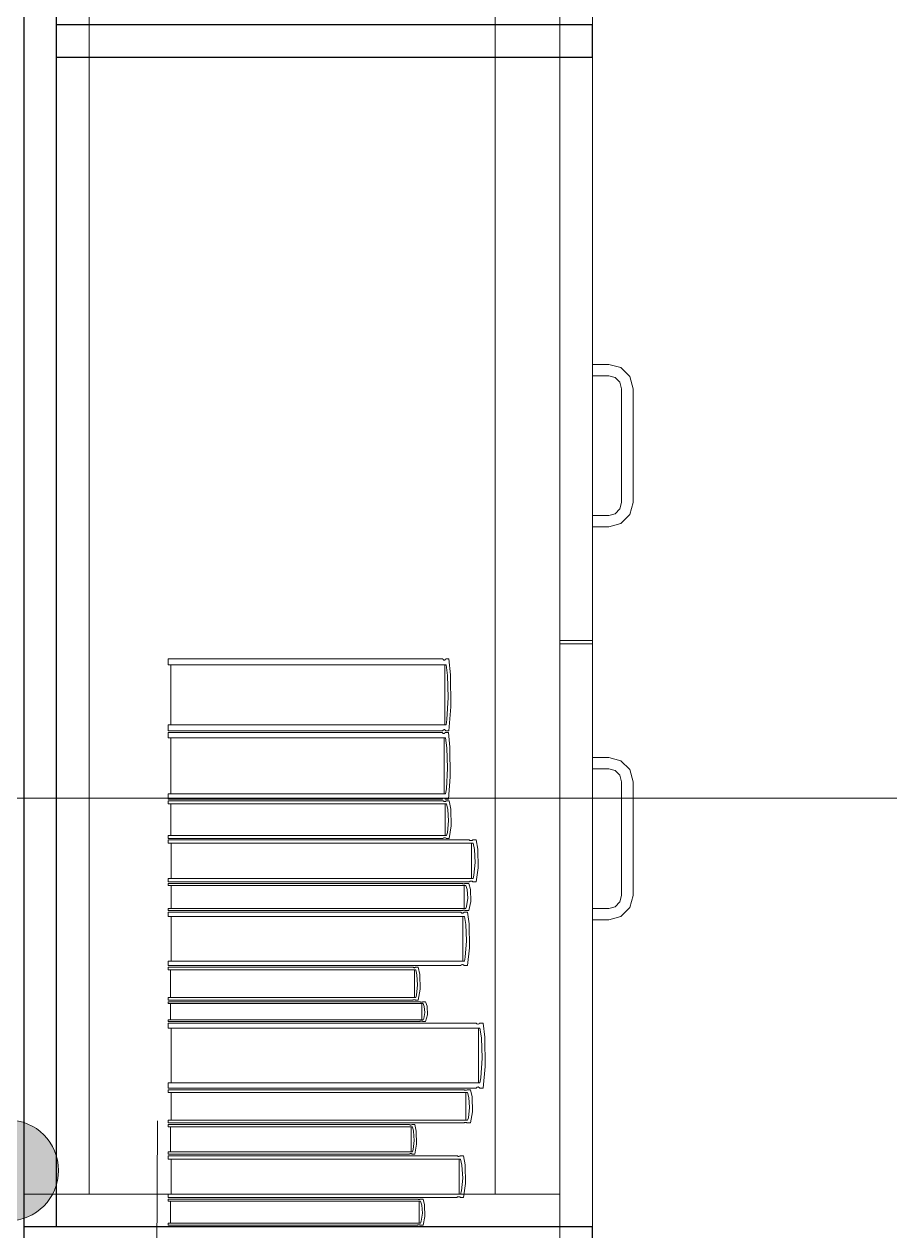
# Model space of a CAD drawing. Header units: inches. Extents: x -19 to 5698, y -728 to 92.
# Drawn here: x 105.21 to 105.743, y 25.933 to 26.676 of the extents above; entities that cross this region are included whole.
import ezdxf

# ---------------------------------------------------------------- set-up
doc = ezdxf.new("R2010")
doc.units = ezdxf.units.IN
doc.header["$MEASUREMENT"] = 0
doc.set_wipeout_variables(frame=1)
for name, pattern in [('HIDDEN', [0.375, 0.25, -0.125]), ('Punto & Raya', [0.65, 0.5, -0.075, 0, -0.075]), ('RAYITAS', [0.375, 0.25, -0.125]), ('Wipeout_Contour', [1, 0, -1])]:
    doc.linetypes.add(name, pattern=pattern)
for name, color, linetype, lineweight in [('00 conduct tomacorr', 120, 'HIDDEN', 30), ('T-TECHO-E', 150, 'Continuous', 20), ('TOMACORRIENTE', 22, 'RAYITAS', 9)]:
    doc.layers.add(name, color=color, linetype=linetype, lineweight=lineweight)
doc.layers.add('02 _ ARQ _ ALB _ Ejes Generales', color=251, linetype='Continuous')
doc.layers.add('Interior - Mobiliario', color=7, linetype='Continuous')

# ---------------------------------------------------------------- blocks, each defined once
blk = doc.blocks.new('a')
at = {"layer": 'TOMACORRIENTE', "ltscale": 0.05}
h = blk.add_hatch(color=4, dxfattribs=at)
edge = h.paths.add_edge_path()
edge.add_arc((0, 0.0752), 0.02106, 0, 360)
at = {"layer": 'TOMACORRIENTE', "color": 4}
for p, q in [((-0.14553, 0.09625), (-0.0515, 0.09625)), ((-0.09851, 0.09625), (-0.09851, -0.09657)), ((0, 0.09625), (0, -0.09625)), ((0.06232, -0.09625), (0.06232, 0.09625))]:
    blk.add_line(p, q, dxfattribs=at)
blk.add_circle((0, 0.0752), 0.02106, dxfattribs=at)
blk = doc.blocks.new('CABLE 3FACE')
at = {"layer": 'T-TECHO-E', "rotation": 59.94170052614085}
blk.add_blockref('a', (0, 0), dxfattribs=at)

msp = doc.modelspace()

# ---------------------------------------------------------------- linework, layer by layer
at = {"layer": '02 _ ARQ _ ALB _ Ejes Generales', "color": 251, "linetype": 'Punto & Raya', "lineweight": 13, "true_color": 0x636466}
msp.add_line((105.27491, 26.2), (106.27491, 26.2), dxfattribs=at)
at = {"layer": 'Interior - Mobiliario', "color": 175, "linetype": 'Continuous', "lineweight": 13}
for p, q in [((105.23026, 25.93599), (105.23026, 27.39599)), ((105.54026, 27.39599), (105.54026, 25.93599)), ((105.57026, 26.46699), (105.56026, 26.46699)), ((105.56026, 26.46699), (105.56026, 26.45999)), ((105.57776, 26.46498), (105.57026, 26.46699)), ((105.56026, 26.45999), (105.57026, 26.45999)), ((105.57026, 26.45999), (105.57426, 26.45891)), ((105.57426, 26.45891), (105.57719, 26.45599)), ((105.58325, 26.45949), (105.57776, 26.46498)), ((105.58526, 26.45199), (105.58325, 26.45949)), ((105.57719, 26.45599), (105.57826, 26.45199)), ((105.57826, 26.45199), (105.57826, 26.38199)), ((105.58526, 26.38199), (105.58526, 26.45199)), ((105.57719, 26.37799), (105.57426, 26.37506)), ((105.57826, 26.38199), (105.57719, 26.37799)), ((105.58325, 26.37449), (105.58526, 26.38199)), ((105.57026, 26.37399), (105.56026, 26.37399)), ((105.56026, 26.37399), (105.56026, 26.36699)), ((105.57426, 26.37506), (105.57026, 26.37399)), ((105.57776, 26.369), (105.58325, 26.37449)), ((105.56026, 26.36699), (105.57026, 26.36699)), ((105.57026, 26.36699), (105.57776, 26.369)), ((105.56026, 26.29699), (105.54026, 26.29699)), ((105.56026, 26.29499), (105.54026, 26.29499)), ((105.29892, 26.28208), (105.29892, 26.28561)), ((105.29892, 26.28561), (105.46809, 26.28561)), ((105.47015, 26.28208), (105.29892, 26.28208)), ((105.30065, 26.24496), (105.30065, 26.28208)), ((105.46809, 26.28561), (105.46823, 26.28537)), ((105.46823, 26.28537), (105.46845, 26.28512)), ((105.46845, 26.28512), (105.46869, 26.28495)), ((105.46869, 26.28495), (105.46894, 26.28487)), ((105.46894, 26.28487), (105.4692, 26.28488)), ((105.4692, 26.28488), (105.46945, 26.28498)), ((105.46929, 26.28208), (105.46929, 26.24496)), ((105.46945, 26.28498), (105.46969, 26.28517)), ((105.46969, 26.28517), (105.46991, 26.28544)), ((105.46991, 26.28544), (105.47, 26.28561)), ((105.47, 26.28561), (105.47188, 26.28561)), ((105.47095, 26.27546), (105.47015, 26.28208)), ((105.47188, 26.28561), (105.47283, 26.27592)), ((105.47139, 26.26186), (105.47095, 26.27546)), ((105.47283, 26.27592), (105.47304, 26.25616)), ((105.47066, 26.24831), (105.47139, 26.26186)), ((105.47304, 26.25616), (105.47188, 26.24143)), ((105.29892, 26.24143), (105.29892, 26.24496)), ((105.29892, 26.24496), (105.47015, 26.24496)), ((105.47015, 26.24496), (105.47066, 26.24831)), ((105.46809, 26.24143), (105.29892, 26.24143)), ((105.29892, 26.23713), (105.29892, 26.24043)), ((105.29892, 26.24043), (105.46775, 26.24043)), ((105.46981, 26.23713), (105.29892, 26.23713)), ((105.30064, 26.20256), (105.30064, 26.23713)), ((105.46775, 26.24043), (105.46789, 26.2402)), ((105.46789, 26.2402), (105.46811, 26.23997)), ((105.46818, 26.2416), (105.46809, 26.24143)), ((105.46811, 26.23997), (105.46835, 26.23981)), ((105.4684, 26.24187), (105.46818, 26.2416)), ((105.46835, 26.23981), (105.4686, 26.23974)), ((105.46864, 26.24205), (105.4684, 26.24187)), ((105.4686, 26.23974), (105.46886, 26.23975)), ((105.46889, 26.24215), (105.46864, 26.24205)), ((105.46886, 26.23975), (105.46911, 26.23984)), ((105.46914, 26.24216), (105.46889, 26.24215)), ((105.46895, 26.23713), (105.46895, 26.20256)), ((105.46911, 26.23984), (105.46934, 26.24002)), ((105.46939, 26.24208), (105.46914, 26.24216)), ((105.46934, 26.24002), (105.46956, 26.24027)), ((105.46964, 26.24192), (105.46939, 26.24208)), ((105.46956, 26.24027), (105.46966, 26.24043)), ((105.46986, 26.24166), (105.46964, 26.24192)), ((105.46966, 26.24043), (105.47153, 26.24043)), ((105.4706, 26.23097), (105.46981, 26.23713)), ((105.47, 26.24143), (105.46986, 26.24166)), ((105.47188, 26.24143), (105.47, 26.24143)), ((105.47153, 26.24043), (105.47248, 26.2314)), ((105.47104, 26.2183), (105.4706, 26.23097)), ((105.47248, 26.2314), (105.47269, 26.21299)), ((105.56026, 26.22499), (105.57026, 26.22499)), ((105.56026, 26.21799), (105.56026, 26.22499)), ((105.57026, 26.22499), (105.57776, 26.22298)), ((105.57776, 26.22298), (105.58325, 26.21749)), ((105.47032, 26.20568), (105.47104, 26.2183)), ((105.57026, 26.21799), (105.56026, 26.21799)), ((105.57426, 26.21691), (105.57026, 26.21799)), ((105.57719, 26.21399), (105.57426, 26.21691)), ((105.57826, 26.20999), (105.57719, 26.21399)), ((105.58325, 26.21749), (105.58526, 26.20999)), ((105.46981, 26.20256), (105.47032, 26.20568)), ((105.47269, 26.21299), (105.47153, 26.19927)), ((105.57826, 26.13999), (105.57826, 26.20999)), ((105.58526, 26.20999), (105.58526, 26.13999)), ((105.29892, 26.19927), (105.29892, 26.20256)), ((105.29892, 26.20256), (105.46981, 26.20256)), ((105.46775, 26.19927), (105.29892, 26.19927)), ((105.29892, 26.19642), (105.29892, 26.19827)), ((105.29892, 26.19827), (105.46832, 26.19827)), ((105.46784, 26.19943), (105.46775, 26.19927)), ((105.46806, 26.19968), (105.46784, 26.19943)), ((105.4683, 26.19985), (105.46806, 26.19968)), ((105.46855, 26.19995), (105.4683, 26.19985)), ((105.46832, 26.19827), (105.46846, 26.19814)), ((105.4688, 26.19996), (105.46855, 26.19995)), ((105.46905, 26.19988), (105.4688, 26.19996)), ((105.46929, 26.19972), (105.46905, 26.19988)), ((105.46952, 26.19949), (105.46929, 26.19972)), ((105.46966, 26.19927), (105.46952, 26.19949)), ((105.47153, 26.19927), (105.46966, 26.19927)), ((105.47014, 26.19818), (105.47024, 26.19827)), ((105.47024, 26.19827), (105.47212, 26.19827)), ((105.47212, 26.19827), (105.47307, 26.1932)), ((105.47039, 26.19642), (105.29892, 26.19642)), ((105.30065, 26.17702), (105.30065, 26.19642)), ((105.46846, 26.19814), (105.46869, 26.19801)), ((105.46869, 26.19801), (105.46893, 26.19792)), ((105.46893, 26.19792), (105.46918, 26.19788)), ((105.46918, 26.19788), (105.46944, 26.19789)), ((105.46944, 26.19789), (105.46969, 26.19794)), ((105.46952, 26.19642), (105.46952, 26.17702)), ((105.46969, 26.19794), (105.46992, 26.19804)), ((105.46992, 26.19804), (105.47014, 26.19818)), ((105.47119, 26.19296), (105.47039, 26.19642)), ((105.47163, 26.18585), (105.47119, 26.19296)), ((105.47307, 26.1932), (105.47329, 26.18288)), ((105.4709, 26.17877), (105.47163, 26.18585)), ((105.29892, 26.17517), (105.29892, 26.17702)), ((105.29892, 26.17702), (105.47039, 26.17702)), ((105.47039, 26.17702), (105.4709, 26.17877)), ((105.47329, 26.18288), (105.47212, 26.17517)), ((105.46832, 26.17517), (105.29892, 26.17517)), ((105.29892, 26.17212), (105.29892, 26.17417)), ((105.29892, 26.17417), (105.48445, 26.17417)), ((105.48672, 26.17212), (105.29892, 26.17212)), ((105.30081, 26.15049), (105.30081, 26.17212)), ((105.46842, 26.17526), (105.46832, 26.17517)), ((105.46864, 26.1754), (105.46842, 26.17526)), ((105.46887, 26.1755), (105.46864, 26.1754)), ((105.46912, 26.17556), (105.46887, 26.1755)), ((105.46938, 26.17556), (105.46912, 26.17556)), ((105.46963, 26.17552), (105.46938, 26.17556)), ((105.46987, 26.17543), (105.46963, 26.17552)), ((105.4701, 26.1753), (105.46987, 26.17543)), ((105.47024, 26.17517), (105.4701, 26.1753)), ((105.47212, 26.17517), (105.47024, 26.17517)), ((105.48445, 26.17417), (105.48461, 26.17404)), ((105.48461, 26.17404), (105.48485, 26.17389)), ((105.48485, 26.17389), (105.48512, 26.17379)), ((105.48512, 26.17379), (105.48539, 26.17374)), ((105.48539, 26.17374), (105.48567, 26.17375)), ((105.48567, 26.17375), (105.48595, 26.17381)), ((105.48577, 26.17212), (105.48577, 26.15049)), ((105.48595, 26.17381), (105.48621, 26.17392)), ((105.48621, 26.17392), (105.48645, 26.17408)), ((105.48645, 26.17408), (105.48655, 26.17417)), ((105.48655, 26.17417), (105.48862, 26.17417)), ((105.48759, 26.16826), (105.48672, 26.17212)), ((105.48862, 26.17417), (105.48965, 26.16853)), ((105.48965, 26.16853), (105.48989, 26.15702)), ((105.48807, 26.16034), (105.48759, 26.16826)), ((105.48728, 26.15245), (105.48807, 26.16034)), ((105.48989, 26.15702), (105.48862, 26.14843)), ((105.29892, 26.14843), (105.29892, 26.15049)), ((105.29892, 26.15049), (105.48672, 26.15049)), ((105.48445, 26.14843), (105.29892, 26.14843)), ((105.29892, 26.14609), (105.29892, 26.14743)), ((105.29892, 26.14743), (105.48001, 26.14743)), ((105.48001, 26.14743), (105.48016, 26.14734)), ((105.48016, 26.14734), (105.4804, 26.14725)), ((105.4804, 26.14725), (105.48066, 26.14718)), ((105.48066, 26.14718), (105.48093, 26.14715)), ((105.48093, 26.14715), (105.4812, 26.14716)), ((105.4812, 26.14716), (105.48147, 26.1472)), ((105.48147, 26.1472), (105.48172, 26.14727)), ((105.48172, 26.14727), (105.48196, 26.14737)), ((105.48196, 26.14737), (105.48206, 26.14743)), ((105.48206, 26.14743), (105.48407, 26.14743)), ((105.48407, 26.14743), (105.48509, 26.14376)), ((105.48456, 26.14853), (105.48445, 26.14843)), ((105.4848, 26.14869), (105.48456, 26.14853)), ((105.48506, 26.1488), (105.4848, 26.14869)), ((105.48533, 26.14886), (105.48506, 26.1488)), ((105.48561, 26.14886), (105.48533, 26.14886)), ((105.48589, 26.14882), (105.48561, 26.14886)), ((105.48615, 26.14872), (105.48589, 26.14882)), ((105.4864, 26.14857), (105.48615, 26.14872)), ((105.48655, 26.14843), (105.4864, 26.14857)), ((105.48862, 26.14843), (105.48655, 26.14843)), ((105.48672, 26.15049), (105.48728, 26.15245)), ((105.48222, 26.14609), (105.29892, 26.14609)), ((105.30077, 26.13201), (105.30077, 26.14609)), ((105.4813, 26.14609), (105.4813, 26.13201)), ((105.48307, 26.14358), (105.48222, 26.14609)), ((105.48354, 26.13842), (105.48307, 26.14358)), ((105.48509, 26.14376), (105.48532, 26.13626)), ((105.57719, 26.13599), (105.57826, 26.13999)), ((105.58526, 26.13999), (105.58325, 26.13249)), ((105.29892, 26.13067), (105.29892, 26.13201)), ((105.29892, 26.13201), (105.48222, 26.13201)), ((105.48222, 26.13201), (105.48277, 26.13328)), ((105.48277, 26.13328), (105.48354, 26.13842)), ((105.48532, 26.13626), (105.48407, 26.13067)), ((105.56026, 26.13199), (105.57026, 26.13199)), ((105.56026, 26.12499), (105.56026, 26.13199)), ((105.57026, 26.13199), (105.57426, 26.13306)), ((105.57426, 26.13306), (105.57719, 26.13599)), ((105.58325, 26.13249), (105.57776, 26.127)), ((105.48001, 26.13067), (105.29892, 26.13067)), ((105.29892, 26.12704), (105.29892, 26.12967)), ((105.29892, 26.12967), (105.47921, 26.12967)), ((105.48141, 26.12704), (105.29892, 26.12704)), ((105.30076, 26.09949), (105.30076, 26.12704)), ((105.47921, 26.12967), (105.47936, 26.12949)), ((105.47936, 26.12949), (105.4796, 26.1293)), ((105.4796, 26.1293), (105.47986, 26.12918)), ((105.47986, 26.12918), (105.48013, 26.12912)), ((105.48011, 26.13073), (105.48001, 26.13067)), ((105.48035, 26.13084), (105.48011, 26.13073)), ((105.48013, 26.12912), (105.4804, 26.12913)), ((105.4806, 26.13091), (105.48035, 26.13084)), ((105.4804, 26.12913), (105.48066, 26.1292)), ((105.48049, 26.12704), (105.48049, 26.09949)), ((105.48087, 26.13094), (105.4806, 26.13091)), ((105.48066, 26.1292), (105.48092, 26.12934)), ((105.48114, 26.13095), (105.48087, 26.13094)), ((105.48092, 26.12934), (105.48115, 26.12954)), ((105.48141, 26.13092), (105.48114, 26.13095)), ((105.48115, 26.12954), (105.48125, 26.12967)), ((105.48125, 26.12967), (105.48326, 26.12967)), ((105.48167, 26.13085), (105.48141, 26.13092)), ((105.48226, 26.12213), (105.48141, 26.12704)), ((105.48191, 26.13076), (105.48167, 26.13085)), ((105.48206, 26.13067), (105.48191, 26.13076)), ((105.48407, 26.13067), (105.48206, 26.13067)), ((105.48326, 26.12967), (105.48427, 26.12247)), ((105.57026, 26.12499), (105.56026, 26.12499)), ((105.57776, 26.127), (105.57026, 26.12499)), ((105.48273, 26.11204), (105.48226, 26.12213)), ((105.48427, 26.12247), (105.4845, 26.10781)), ((105.48196, 26.10198), (105.48273, 26.11204)), ((105.48141, 26.09949), (105.48196, 26.10198)), ((105.4845, 26.10781), (105.48326, 26.09687)), ((105.29892, 26.09687), (105.29892, 26.09949)), ((105.29892, 26.09949), (105.48141, 26.09949)), ((105.47921, 26.09687), (105.29892, 26.09687)), ((105.29892, 26.09424), (105.29892, 26.09587)), ((105.29892, 26.09587), (105.44965, 26.09587)), ((105.45149, 26.09424), (105.29892, 26.09424)), ((105.30046, 26.07712), (105.30046, 26.09424)), ((105.44965, 26.09587), (105.44977, 26.09576)), ((105.44977, 26.09576), (105.44997, 26.09564)), ((105.44997, 26.09564), (105.45019, 26.09557)), ((105.45019, 26.09557), (105.45041, 26.09553)), ((105.45041, 26.09553), (105.45064, 26.09553)), ((105.45064, 26.09553), (105.45086, 26.09558)), ((105.45072, 26.09424), (105.45072, 26.07712)), ((105.45086, 26.09558), (105.45107, 26.09567)), ((105.45107, 26.09567), (105.45127, 26.09579)), ((105.45127, 26.09579), (105.45136, 26.09587)), ((105.45136, 26.09587), (105.45303, 26.09587)), ((105.4522, 26.09119), (105.45149, 26.09424)), ((105.45303, 26.09587), (105.45387, 26.0914)), ((105.47931, 26.097), (105.47921, 26.09687)), ((105.47955, 26.0972), (105.47931, 26.097)), ((105.4798, 26.09734), (105.47955, 26.0972)), ((105.48007, 26.09741), (105.4798, 26.09734)), ((105.48034, 26.09742), (105.48007, 26.09741)), ((105.48061, 26.09736), (105.48034, 26.09742)), ((105.48086, 26.09723), (105.48061, 26.09736)), ((105.4811, 26.09705), (105.48086, 26.09723)), ((105.48125, 26.09687), (105.4811, 26.09705)), ((105.48326, 26.09687), (105.48125, 26.09687)), ((105.45259, 26.08491), (105.4522, 26.09119)), ((105.45387, 26.0914), (105.45407, 26.08229)), ((105.45195, 26.07867), (105.45259, 26.08491)), ((105.45407, 26.08229), (105.45303, 26.07549)), ((105.29892, 26.07549), (105.29892, 26.07712)), ((105.29892, 26.07712), (105.45149, 26.07712)), ((105.44965, 26.07549), (105.29892, 26.07549)), ((105.29892, 26.07353), (105.29892, 26.07449)), ((105.29892, 26.07449), (105.45406, 26.07449)), ((105.45596, 26.07353), (105.29892, 26.07353)), ((105.3005, 26.06342), (105.3005, 26.07353)), ((105.44973, 26.07557), (105.44965, 26.07549)), ((105.44993, 26.07569), (105.44973, 26.07557)), ((105.45014, 26.07578), (105.44993, 26.07569)), ((105.45036, 26.07583), (105.45014, 26.07578)), ((105.45059, 26.07583), (105.45036, 26.07583)), ((105.45081, 26.07579), (105.45059, 26.07583)), ((105.45103, 26.07572), (105.45081, 26.07579)), ((105.45123, 26.0756), (105.45103, 26.07572)), ((105.45136, 26.07549), (105.45123, 26.0756)), ((105.45303, 26.07549), (105.45136, 26.07549)), ((105.45149, 26.07712), (105.45195, 26.07867)), ((105.45406, 26.07449), (105.45419, 26.07443)), ((105.45419, 26.07443), (105.4544, 26.07436)), ((105.4544, 26.07436), (105.45462, 26.07431)), ((105.45462, 26.07431), (105.45485, 26.07429)), ((105.45485, 26.07429), (105.45508, 26.07429)), ((105.45508, 26.07429), (105.45531, 26.07432)), ((105.45516, 26.07353), (105.45516, 26.06342)), ((105.45531, 26.07432), (105.45553, 26.07437)), ((105.45553, 26.07437), (105.45573, 26.07444)), ((105.45573, 26.07444), (105.45582, 26.07449)), ((105.45582, 26.07449), (105.45754, 26.07449)), ((105.45669, 26.07172), (105.45596, 26.07353)), ((105.45754, 26.07449), (105.45841, 26.07185)), ((105.45643, 26.06433), (105.45709, 26.06802)), ((105.45709, 26.06802), (105.45669, 26.07172)), ((105.45861, 26.06647), (105.45754, 26.06245)), ((105.45841, 26.07185), (105.45861, 26.06647)), ((105.29892, 26.06245), (105.29892, 26.06342)), ((105.29892, 26.06342), (105.45596, 26.06342)), ((105.45406, 26.06245), (105.29892, 26.06245)), ((105.29892, 26.05825), (105.29892, 26.06145)), ((105.29892, 26.06145), (105.48867, 26.06145)), ((105.49099, 26.05825), (105.29892, 26.05825)), ((105.30086, 26.0246), (105.30086, 26.05825)), ((105.45415, 26.0625), (105.45406, 26.06245)), ((105.45435, 26.06257), (105.45415, 26.0625)), ((105.45457, 26.06262), (105.45435, 26.06257)), ((105.4548, 26.06265), (105.45457, 26.06262)), ((105.45503, 26.06265), (105.4548, 26.06265)), ((105.45526, 26.06263), (105.45503, 26.06265)), ((105.45548, 26.06259), (105.45526, 26.06263)), ((105.45569, 26.06252), (105.45548, 26.06259)), ((105.45582, 26.06245), (105.45569, 26.06252)), ((105.45754, 26.06245), (105.45582, 26.06245)), ((105.45596, 26.06342), (105.45643, 26.06433)), ((105.48867, 26.06145), (105.48883, 26.06124)), ((105.48883, 26.06124), (105.48908, 26.06101)), ((105.48908, 26.06101), (105.48935, 26.06086)), ((105.48935, 26.06086), (105.48963, 26.06078)), ((105.48963, 26.06078), (105.48992, 26.06079)), ((105.48992, 26.06079), (105.4902, 26.06088)), ((105.49002, 26.05825), (105.49002, 26.0246)), ((105.4902, 26.06088), (105.49046, 26.06105)), ((105.49046, 26.06105), (105.49071, 26.0613)), ((105.49071, 26.0613), (105.49082, 26.06145)), ((105.49082, 26.06145), (105.49293, 26.06145)), ((105.49188, 26.05225), (105.49099, 26.05825)), ((105.49293, 26.06145), (105.49399, 26.05267)), ((105.49237, 26.03992), (105.49188, 26.05225)), ((105.49399, 26.05267), (105.49423, 26.03476)), ((105.49156, 26.02764), (105.49237, 26.03992)), ((105.49423, 26.03476), (105.49293, 26.0214)), ((105.49099, 26.0246), (105.49156, 26.02764)), ((105.29892, 26.0214), (105.29892, 26.0246)), ((105.29892, 26.0246), (105.49099, 26.0246)), ((105.48867, 26.0214), (105.29892, 26.0214)), ((105.29892, 26.01876), (105.29892, 26.0204)), ((105.29892, 26.0204), (105.48107, 26.0204)), ((105.48107, 26.0204), (105.48122, 26.02029)), ((105.48122, 26.02029), (105.48146, 26.02017)), ((105.48146, 26.02017), (105.48172, 26.02009)), ((105.48172, 26.02009), (105.48199, 26.02006)), ((105.48199, 26.02006), (105.48227, 26.02006)), ((105.48227, 26.02006), (105.48254, 26.02011)), ((105.48254, 26.02011), (105.48279, 26.0202)), ((105.48279, 26.0202), (105.48303, 26.02032)), ((105.48303, 26.02032), (105.48313, 26.0204)), ((105.48313, 26.0204), (105.48516, 26.0204)), ((105.48516, 26.0204), (105.48618, 26.01591)), ((105.48878, 26.02155), (105.48867, 26.0214)), ((105.48902, 26.0218), (105.48878, 26.02155)), ((105.48929, 26.02197), (105.48902, 26.0218)), ((105.48957, 26.02206), (105.48929, 26.02197)), ((105.48985, 26.02207), (105.48957, 26.02206)), ((105.49014, 26.02199), (105.48985, 26.02207)), ((105.49041, 26.02184), (105.49014, 26.02199)), ((105.49066, 26.02161), (105.49041, 26.02184)), ((105.49082, 26.0214), (105.49066, 26.02161)), ((105.49293, 26.0214), (105.49082, 26.0214)), ((105.48329, 26.01876), (105.29892, 26.01876)), ((105.30078, 26.00159), (105.30078, 26.01876)), ((105.48236, 26.01876), (105.48236, 26.00159)), ((105.48415, 26.0157), (105.48329, 26.01876)), ((105.48462, 26.00941), (105.48415, 26.0157)), ((105.48618, 26.01591), (105.48641, 26.00677)), ((105.48385, 26.00314), (105.48462, 26.00941)), ((105.48641, 26.00677), (105.48516, 25.99995)), ((105.29892, 25.99995), (105.29892, 26.00159)), ((105.29892, 26.00159), (105.48329, 26.00159)), ((105.48107, 25.99995), (105.29892, 25.99995)), ((105.29892, 25.99749), (105.29892, 25.99895)), ((105.29892, 25.99895), (105.44753, 25.99895)), ((105.44753, 25.99895), (105.44766, 25.99885)), ((105.44766, 25.99885), (105.44785, 25.99875)), ((105.44785, 25.99875), (105.44807, 25.99868)), ((105.44807, 25.99868), (105.44829, 25.99865)), ((105.44829, 25.99865), (105.44851, 25.99865)), ((105.44851, 25.99865), (105.44873, 25.99869)), ((105.44873, 25.99869), (105.44894, 25.99877)), ((105.44894, 25.99877), (105.44913, 25.99888)), ((105.44913, 25.99888), (105.44922, 25.99895)), ((105.44922, 25.99895), (105.45087, 25.99895)), ((105.45087, 25.99895), (105.4517, 25.99496)), ((105.48117, 26.00003), (105.48107, 25.99995)), ((105.48141, 26.00015), (105.48117, 26.00003)), ((105.48166, 26.00024), (105.48141, 26.00015)), ((105.48193, 26.00029), (105.48166, 26.00024)), ((105.48221, 26.00029), (105.48193, 26.00029)), ((105.48248, 26.00025), (105.48221, 26.00029)), ((105.48274, 26.00018), (105.48248, 26.00025)), ((105.48298, 26.00006), (105.48274, 26.00018)), ((105.48313, 25.99995), (105.48298, 26.00006)), ((105.48516, 25.99995), (105.48313, 25.99995)), ((105.48329, 26.00159), (105.48385, 26.00314)), ((105.44935, 25.99749), (105.29892, 25.99749)), ((105.30044, 25.98221), (105.30044, 25.99749)), ((105.44859, 25.99749), (105.44859, 25.98221)), ((105.45005, 25.99477), (105.44935, 25.99749)), ((105.45043, 25.98917), (105.45005, 25.99477)), ((105.4517, 25.99496), (105.45189, 25.98682)), ((105.44935, 25.98221), (105.4498, 25.98359)), ((105.4498, 25.98359), (105.45043, 25.98917)), ((105.45189, 25.98682), (105.45087, 25.98076)), ((105.29892, 25.98076), (105.29892, 25.98221)), ((105.29892, 25.98221), (105.44935, 25.98221)), ((105.44753, 25.98076), (105.29892, 25.98076)), ((105.29892, 25.9777), (105.29892, 25.97976)), ((105.29892, 25.97976), (105.47691, 25.97976)), ((105.47908, 25.9777), (105.29892, 25.9777)), ((105.30074, 25.95615), (105.30074, 25.9777)), ((105.44762, 25.98083), (105.44753, 25.98076)), ((105.44781, 25.98094), (105.44762, 25.98083)), ((105.44802, 25.98101), (105.44781, 25.98094)), ((105.44824, 25.98106), (105.44802, 25.98101)), ((105.44846, 25.98106), (105.44824, 25.98106)), ((105.44868, 25.98103), (105.44846, 25.98106)), ((105.4489, 25.98096), (105.44868, 25.98103)), ((105.44909, 25.98085), (105.4489, 25.98096)), ((105.44922, 25.98076), (105.44909, 25.98085)), ((105.45087, 25.98076), (105.44922, 25.98076)), ((105.47691, 25.97976), (105.47706, 25.97962)), ((105.47706, 25.97962), (105.47729, 25.97947)), ((105.47729, 25.97947), (105.47755, 25.97937)), ((105.47755, 25.97937), (105.47781, 25.97933)), ((105.47781, 25.97933), (105.47808, 25.97933)), ((105.47808, 25.97933), (105.47834, 25.97939)), ((105.47817, 25.9777), (105.47817, 25.95615)), ((105.47834, 25.97939), (105.47859, 25.9795)), ((105.47859, 25.9795), (105.47882, 25.97966)), ((105.47882, 25.97966), (105.47893, 25.97976)), ((105.47893, 25.97976), (105.4809, 25.97976)), ((105.47992, 25.97386), (105.47908, 25.9777)), ((105.4809, 25.97976), (105.4819, 25.97413)), ((105.48038, 25.96597), (105.47992, 25.97386)), ((105.4819, 25.97413), (105.48213, 25.96266)), ((105.47962, 25.9581), (105.48038, 25.96597)), ((105.48213, 25.96266), (105.4809, 25.9541)), ((105.50026, 25.95599), (105.25026, 25.95599)), ((105.29892, 25.9541), (105.29892, 25.95615)), ((105.29892, 25.95615), (105.47908, 25.95615)), ((105.47691, 25.9541), (105.29892, 25.9541)), ((105.29892, 25.95181), (105.29892, 25.9531)), ((105.29892, 25.9531), (105.45252, 25.9531)), ((105.45252, 25.9531), (105.45265, 25.95302)), ((105.45265, 25.95302), (105.45285, 25.95292)), ((105.45398, 25.95294), (105.45418, 25.95304)), ((105.45418, 25.95304), (105.45426, 25.9531)), ((105.45426, 25.9531), (105.45597, 25.9531)), ((105.45597, 25.9531), (105.45683, 25.94957)), ((105.47701, 25.9542), (105.47691, 25.9541)), ((105.47724, 25.95436), (105.47701, 25.9542)), ((105.47749, 25.95447), (105.47724, 25.95436)), ((105.47775, 25.95452), (105.47749, 25.95447)), ((105.47802, 25.95453), (105.47775, 25.95452)), ((105.47829, 25.95448), (105.47802, 25.95453)), ((105.47854, 25.95439), (105.47829, 25.95448)), ((105.47878, 25.95424), (105.47854, 25.95439)), ((105.47893, 25.9541), (105.47878, 25.95424)), ((105.4809, 25.9541), (105.47893, 25.9541)), ((105.47908, 25.95615), (105.47962, 25.9581)), ((105.54026, 25.95599), (105.50026, 25.95599)), ((105.4544, 25.95181), (105.29892, 25.95181)), ((105.45285, 25.95292), (105.45307, 25.95286)), ((105.45307, 25.95286), (105.4533, 25.95283)), ((105.4533, 25.95283), (105.45353, 25.95284)), ((105.45353, 25.95284), (105.45376, 25.95287)), ((105.45376, 25.95287), (105.45398, 25.95294)), ((105.45512, 25.9494), (105.4544, 25.95181)), ((105.45552, 25.94444), (105.45512, 25.9494)), ((105.45683, 25.94957), (105.45702, 25.94236)), ((105.54026, 25.93599), (105.23026, 25.93599))]:
    msp.add_line(p, q, dxfattribs=at)

# ---------------------------------------------------------------- next in the draw order: wipeouts: each hides what was drawn before it
at = {"color": 254, "linetype": 'Wipeout_Contour', "lineweight": 0, "ltscale": 3269.558005}
msp.add_wipeout([(105.56026, 26.67599), (105.23026, 26.67599), (105.23026, 26.65599), (105.56026, 26.65599)], dxfattribs=at).dxf.layer = 'Interior - Mobiliario'

# ---------------------------------------------------------------- next in the draw order: linework, layer by layer
at = {"layer": 'Interior - Mobiliario', "color": 175, "linetype": 'Continuous', "lineweight": 13}
for p, q in [((105.25026, 27.37599), (105.25026, 25.95599)), ((105.50026, 25.95599), (105.50026, 27.37599)), ((105.54026, 27.37599), (105.54026, 25.95599)), ((105.54026, 26.67599), (105.54026, 27.03499)), ((105.56026, 26.67599), (105.56026, 27.03499)), ((105.23026, 26.67599), (105.56026, 26.67599)), ((105.23026, 26.65599), (105.23026, 26.67599)), ((105.56026, 26.67599), (105.54026, 26.67599)), ((105.56026, 26.67599), (105.56026, 26.65599)), ((105.56026, 26.67599), (105.56026, 26.65599)), ((105.56026, 26.65599), (105.23026, 26.65599)), ((105.54026, 26.65599), (105.54026, 26.29699)), ((105.56026, 26.65599), (105.54026, 26.65599)), ((105.56026, 26.65599), (105.56026, 26.29699))]:
    msp.add_line(p, q, dxfattribs=at)
at = {"layer": 'Interior - Mobiliario', "color": 175, "linetype": 'Continuous', "lineweight": 30}
for p, q in [((105.23026, 26.65599), (105.23026, 26.67599)), ((105.56026, 26.67599), (105.23026, 26.67599)), ((105.56026, 26.65599), (105.56026, 26.67599)), ((105.56026, 26.65599), (105.23026, 26.65599))]:
    msp.add_line(p, q, dxfattribs=at)

# ---------------------------------------------------------------- next in the draw order: wipeouts: each hides what was drawn before it
at = {"color": 254, "linetype": 'Wipeout_Contour', "lineweight": 0, "ltscale": 3268.859635}
msp.add_wipeout([(105.23026, 27.39599), (105.21026, 27.39599), (105.21026, 25.93599), (105.23026, 25.93599)], dxfattribs=at).dxf.layer = 'Interior - Mobiliario'

# ---------------------------------------------------------------- next in the draw order: linework, layer by layer
at = {"layer": '02 _ ARQ _ ALB _ Ejes Generales', "color": 251, "linetype": 'Punto & Raya', "lineweight": 13, "true_color": 0x636466}
msp.add_line((103.27491, 26.2), (105.27491, 26.2), dxfattribs=at)
at = {"layer": 'Interior - Mobiliario', "color": 175, "linetype": 'Continuous', "lineweight": 30}
for p, q in [((105.21026, 25.93599), (105.21026, 27.39599)), ((105.23026, 25.93599), (105.23026, 27.39599)), ((105.23026, 25.93599), (105.21026, 25.93599))]:
    msp.add_line(p, q, dxfattribs=at)
at = {"layer": 'Interior - Mobiliario', "color": 175, "linetype": 'Continuous', "lineweight": 13}
for p, q in [((105.21026, 25.93599), (105.21026, 27.39599)), ((105.23026, 27.39599), (105.23026, 25.93599)), ((105.21026, 25.95599), (105.21026, 27.37599)), ((105.23026, 26.67599), (105.56026, 26.67599)), ((105.23026, 26.65599), (105.23026, 26.67599)), ((105.56026, 26.65599), (105.23026, 26.65599)), ((105.25026, 25.95599), (105.21026, 25.95599)), ((105.23026, 25.93599), (105.21026, 25.93599))]:
    msp.add_line(p, q, dxfattribs=at)

# ---------------------------------------------------------------- next in the draw order: wipeouts: each hides what was drawn before it
at = {"color": 254, "linetype": 'Wipeout_Contour', "lineweight": 0, "ltscale": 3269.422798}
msp.add_wipeout([(105.56026, 25.93599), (105.21026, 25.93599), (105.21026, 25.91599), (105.56026, 25.91599)], dxfattribs=at).dxf.layer = 'Interior - Mobiliario'

# ---------------------------------------------------------------- next in the draw order: linework, layer by layer
at = {"layer": 'Interior - Mobiliario', "color": 175, "linetype": 'Continuous', "lineweight": 13}
for p, q in [((105.21026, 27.41599), (105.21026, 25.91599)), ((105.56026, 25.91599), (105.56026, 27.41599)), ((105.21026, 25.93599), (105.21026, 27.39599)), ((105.23026, 25.93599), (105.23026, 27.39599)), ((105.23026, 25.93599), (105.23026, 27.39599)), ((105.23026, 25.93599), (105.23026, 27.39599)), ((105.54026, 27.39599), (105.54026, 25.93599)), ((105.54026, 27.39599), (105.54026, 25.93599)), ((105.56026, 27.39599), (105.56026, 25.93599)), ((105.56026, 27.39599), (105.56026, 25.93599)), ((105.54026, 25.93599), (105.54026, 26.29499)), ((105.56026, 25.93599), (105.56026, 26.29499)), ((105.21026, 25.91599), (105.21026, 25.95599)), ((105.54026, 25.95599), (105.54026, 25.91599)), ((105.30049, 25.93828), (105.30049, 25.95181)), ((105.45361, 25.95181), (105.45361, 25.93828)), ((105.29892, 25.93699), (105.29892, 25.93828)), ((105.29892, 25.93828), (105.4544, 25.93828)), ((105.4544, 25.93828), (105.45486, 25.9395)), ((105.45486, 25.9395), (105.45552, 25.94444)), ((105.45702, 25.94236), (105.45597, 25.93699)), ((105.21026, 25.93599), (105.56026, 25.93599)), ((105.21026, 25.91599), (105.21026, 25.93599)), ((105.56026, 25.93599), (105.21026, 25.93599)), ((105.56026, 25.93599), (105.23026, 25.93599)), ((105.54026, 25.93599), (105.23026, 25.93599)), ((105.54026, 25.93599), (105.23026, 25.93599)), ((105.45252, 25.93699), (105.29892, 25.93699)), ((105.45261, 25.93705), (105.45252, 25.93699)), ((105.45281, 25.93715), (105.45261, 25.93705)), ((105.45302, 25.93721), (105.45281, 25.93715)), ((105.45325, 25.93725), (105.45302, 25.93721)), ((105.45348, 25.93726), (105.45325, 25.93725)), ((105.45371, 25.93723), (105.45348, 25.93726)), ((105.45393, 25.93716), (105.45371, 25.93723)), ((105.45413, 25.93707), (105.45393, 25.93716)), ((105.45426, 25.93699), (105.45413, 25.93707)), ((105.45597, 25.93699), (105.45426, 25.93699)), ((105.56026, 25.93599), (105.54026, 25.93599)), ((105.56026, 25.93599), (105.56026, 25.91599))]:
    msp.add_line(p, q, dxfattribs=at)
at = {"layer": 'Interior - Mobiliario', "color": 175, "linetype": 'Continuous', "lineweight": 30}
for p, q in [((105.21026, 25.91599), (105.21026, 25.93599)), ((105.56026, 25.93599), (105.21026, 25.93599)), ((105.56026, 25.91599), (105.56026, 25.93599))]:
    msp.add_line(p, q, dxfattribs=at)

# ---------------------------------------------------------------- next in the draw order: block references
at = {"layer": '00 conduct tomacorr', "xscale": 1.47256122672843, "yscale": 1.47256122672843, "zscale": 1.47256122672843, "rotation": 299.7894777823319}
msp.add_blockref('CABLE 3FACE', (105.19994, 25.85997), dxfattribs=at)

doc.saveas('drawing.dxf')
